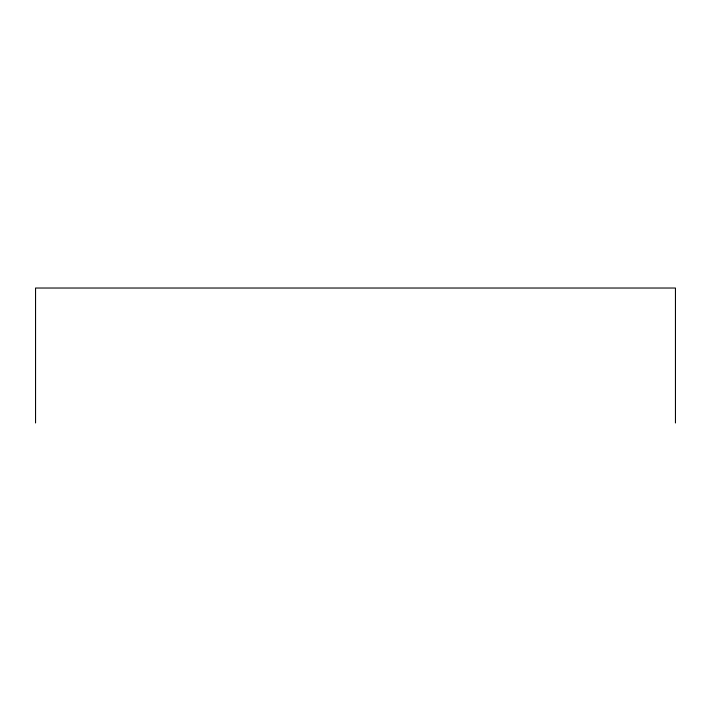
<?xml version="1.0" encoding="UTF-8"?>
<svg xmlns="http://www.w3.org/2000/svg" width="711" height="711" viewBox="0 0 711 711"><rect width="100%" height="100%" fill="white"/><g stroke="black" fill="none" stroke-linecap="round" stroke-linejoin="round"><path stroke-width="1.07" d="M675.45 422.974L675.45 288.026L35.55 288.026L35.55 422.974"/></g></svg>
